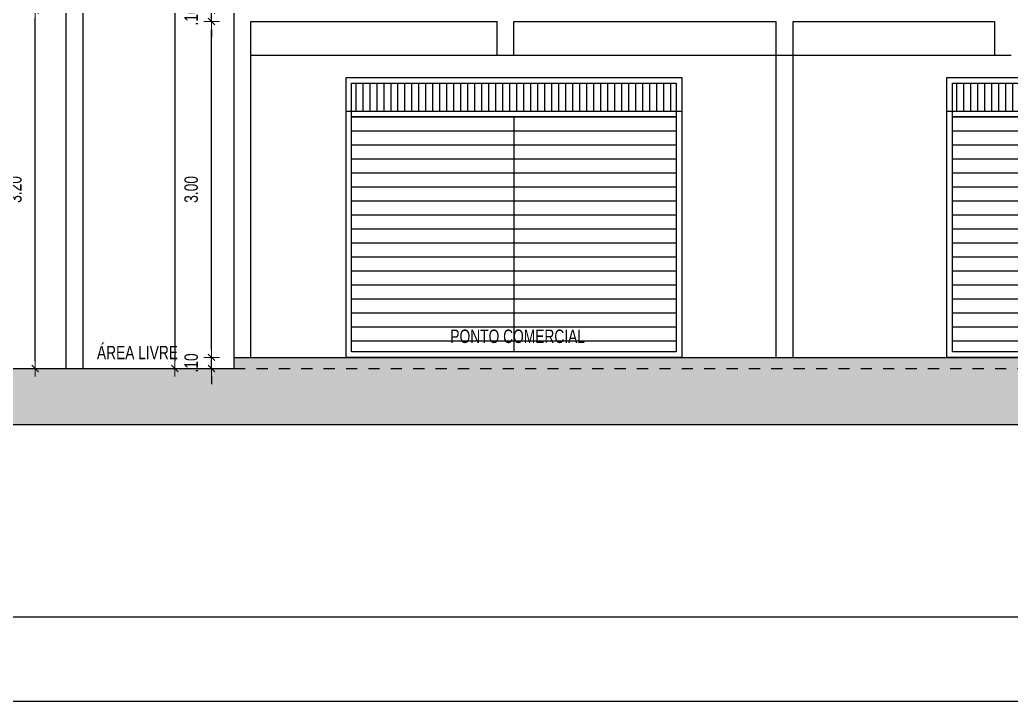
# Model space of a CAD drawing. Extents: x 425 to 531, y 796 to 840.
# Drawn here: x 491.63 to 500.49, y 795.74 to 801.82 of the extents above; entities that cross this region are included whole.
import ezdxf
from ezdxf.enums import TextEntityAlignment as Align

# ---------------------------------------------------------------- set-up
doc = ezdxf.new("R2010")
doc.units = 0
doc.header["$MEASUREMENT"] = 0
doc.header["$PDSIZE"] = -5
doc.linetypes.add('CONTINU', pattern=[0])
doc.linetypes.add('HIDDEN', pattern=[0.375, 0.25, -0.125])
doc.layers.get('0').update_dxf_attribs({"linetype": 'CONTINUOUS'})
doc.layers.get('Defpoints').update_dxf_attribs({"linetype": 'CONTINUOUS'})
doc.layers.add('COTA', color=7, linetype='CONTINUOUS')
doc.layers.add('E-txt-g', color=3, linetype='CONTINUOUS')
for name, color, linetype, lineweight in [('E-Pen-C', 4, 'CONTINUOUS', 15), ('E-Pen-G', 3, 'CONTINUOUS', 30), ('E-Txt-W', 7, 'CONTINUOUS', 20)]:
    doc.layers.add(name, color=color, linetype=linetype, lineweight=lineweight)
doc.styles.add('F2', font='swisscl.ttf')
doc.styles.add('REG60', font='romans.shx', dxfattribs={"width": 0.8, "height": 0.15})
doc.styles.add('REG80', font='romans.shx', dxfattribs={"width": 0.8, "height": 0.2})
doc.dimstyles.new('DIMENSION-1', dxfattribs={"dimtxt": 0.11, "dimasz": 0.07, "dimexe": 1, "dimexo": 0, "dimgap": 0.12, "dimtad": 1, "dimzin": 7, "dimdsep": 46, "dimtxsty": 'F2', "dimblk1": 'TRACO', "dimblk2": 'TRACO', "dimsah": 1, "dimcen": 1, "dimse1": 1, "dimse2": 1, "dimclrd": 256, "dimclre": 256, "dimclrt": 6, "dimadec": 0, "dimazin": 0, "dimtfac": 1, "dimtix": 1, "dimtmove": 2, "dimatfit": 3, "dimldrblk": 'TRACO', "dimfxl": 1, "dimtolj": 1, "dimtzin": 0, "dimarcsym": 0})

# ---------------------------------------------------------------- blocks, each defined once
blk = doc.blocks.new('TXT-AMB75')
at = {"layer": 'E-txt-g', "style": 'REG80', "width": 0.8, "flags": 8}
blk.add_attdef('TXT', text='', height=0.2, dxfattribs=at).set_placement((0.005, 0.296), align=Align.CENTER)
at = {"layer": 'E-Txt-W', "style": 'REG60', "width": 0.8, "flags": 8}
blk.add_attdef('TXT', text='', height=0.15, dxfattribs=at).set_placement((0.005, 0.027), align=Align.CENTER)
blk = doc.blocks.new('TRACO')
at = {"layer": 'E-Pen-C'}
for p, q in [((-1, 0), (1, 0)), ((0, 1), (0, -1))]:
    blk.add_line(p, q, dxfattribs=at)
at = {"layer": 'E-Pen-G'}
blk.add_line((-0.42, -0.42), (0.42, 0.42), dxfattribs=at)
blk = doc.blocks.new('*D120')
at = {"color": 4, "linetype": 'Continuous', "lineweight": -2, "transparency": 16777216}
blk.add_line((491.77, 798.7777), (491.77, 801.8377), dxfattribs=at)
at = {"layer": 'Defpoints', "color": 0, "linetype": 'CONTINU', "transparency": 16777216}
for p in [(491.77, 801.9077), (492.0476, 801.9077), (492.0476, 798.7077)]:
    blk.add_point(p, dxfattribs=at)
at = {"color": 4, "linetype": 'CONTINU', "lineweight": -2, "transparency": 16777216, "xscale": 0.07, "yscale": 0.07, "zscale": 0.07}
for p, rotation in [((491.77, 801.9077), 90), ((491.77, 798.7077), 270)]:
    blk.add_blockref('TRACO', p, dxfattribs=dict(at, rotation=rotation))
at = {"color": 4, "linetype": 'CONTINU', "transparency": 16777216, "insert": (491.5885, 800.3077), "char_height": 0.12, "attachment_point": 5, "rotation": 90, "style": 'F2'}
blk.add_mtext('\\A1;3.20', dxfattribs=at)
blk = doc.blocks.new('*D121')
at = {"color": 4, "linetype": 'Continuous', "lineweight": -2, "transparency": 16777216}
for p, q in [((493.3455, 798.8777), (493.3455, 798.9477)), ((493.3455, 798.7077), (493.3455, 798.8077)), ((493.3455, 798.6377), (493.3455, 798.5677))]:
    blk.add_line(p, q, dxfattribs=at)
at = {"layer": 'Defpoints', "color": 0, "linetype": 'CONTINU', "transparency": 16777216}
for p in [(493.3455, 798.8077), (493.5476, 798.8077), (493.5476, 798.7077)]:
    blk.add_point(p, dxfattribs=at)
at = {"color": 4, "linetype": 'CONTINU', "lineweight": -2, "transparency": 16777216, "xscale": 0.07, "yscale": 0.07, "zscale": 0.07}
for p, rotation in [((493.3455, 798.8077), 270), ((493.3455, 798.7077), 90)]:
    blk.add_blockref('TRACO', p, dxfattribs=dict(at, rotation=rotation))
at = {"color": 4, "linetype": 'CONTINU', "transparency": 16777216, "insert": (493.1641, 798.7577), "char_height": 0.12, "attachment_point": 5, "rotation": 90, "style": 'F2'}
blk.add_mtext('\\A1;.10', dxfattribs=at)
blk = doc.blocks.new('*D122')
at = {"color": 4, "linetype": 'Continuous', "lineweight": -2, "transparency": 16777216}
blk.add_line((493.3455, 798.8777), (493.3455, 801.7377), dxfattribs=at)
at = {"layer": 'Defpoints', "color": 0, "linetype": 'CONTINU', "transparency": 16777216}
for p in [(493.3455, 801.8077), (493.6976, 801.8077), (493.5476, 798.8077)]:
    blk.add_point(p, dxfattribs=at)
at = {"color": 4, "linetype": 'CONTINU', "lineweight": -2, "transparency": 16777216, "xscale": 0.07, "yscale": 0.07, "zscale": 0.07}
for p, rotation in [((493.3455, 801.8077), 90), ((493.3455, 798.8077), 270)]:
    blk.add_blockref('TRACO', p, dxfattribs=dict(at, rotation=rotation))
at = {"color": 4, "linetype": 'CONTINU', "transparency": 16777216, "insert": (493.164, 800.3077), "char_height": 0.12, "attachment_point": 5, "rotation": 90, "style": 'F2'}
blk.add_mtext('\\A1;3.00', dxfattribs=at)
blk = doc.blocks.new('*D123')
at = {"color": 4, "linetype": 'Continuous', "lineweight": -2, "transparency": 16777216}
for p, q in [((493.3455, 801.9777), (493.3455, 802.0477)), ((493.3455, 801.8077), (493.3455, 801.9077)), ((493.3455, 801.7377), (493.3455, 801.6677))]:
    blk.add_line(p, q, dxfattribs=at)
at = {"layer": 'Defpoints', "color": 0, "linetype": 'CONTINU', "transparency": 16777216}
for p in [(493.3455, 801.9077), (493.6976, 801.9077), (493.6976, 801.8077)]:
    blk.add_point(p, dxfattribs=at)
at = {"color": 4, "linetype": 'CONTINU', "lineweight": -2, "transparency": 16777216, "xscale": 0.07, "yscale": 0.07, "zscale": 0.07}
for p, rotation in [((493.3455, 801.9077), 270), ((493.3455, 801.8077), 90)]:
    blk.add_blockref('TRACO', p, dxfattribs=dict(at, rotation=rotation))
at = {"color": 4, "linetype": 'CONTINU', "transparency": 16777216, "insert": (493.1641, 801.8577), "char_height": 0.12, "attachment_point": 5, "rotation": 90, "style": 'F2'}
blk.add_mtext('\\A1;.10', dxfattribs=at)
blk = doc.blocks.new('*D130')
at = {"color": 4, "linetype": 'Continuous', "lineweight": -2, "transparency": 16777216}
blk.add_line((493.0179, 806.7377), (493.0179, 798.7777), dxfattribs=at)
at = {"layer": 'Defpoints', "color": 0, "linetype": 'CONTINU', "transparency": 16777216}
for p in [(493.5726, 806.8077), (493.0179, 798.7077), (493.5476, 798.7077)]:
    blk.add_point(p, dxfattribs=at)
at = {"color": 4, "linetype": 'CONTINU', "lineweight": -2, "transparency": 16777216, "xscale": 0.07, "yscale": 0.07, "zscale": 0.07}
for p, rotation in [((493.0179, 806.8077), 90), ((493.0179, 798.7077), 270)]:
    blk.add_blockref('TRACO', p, dxfattribs=dict(at, rotation=rotation))
at = {"color": 4, "linetype": 'CONTINU', "transparency": 16777216, "insert": (492.8365, 802.7577), "char_height": 0.12, "attachment_point": 5, "rotation": 90, "style": 'F2'}
blk.add_mtext('\\A1;8.10', dxfattribs=at)

msp = doc.modelspace()

# ---------------------------------------------------------------- hatches: boundary and pattern name
at = {"linetype": 'CONTINU'}
h = msp.add_hatch(dxfattribs=at)
h.set_pattern_fill('ANSI31', color=8, scale=0.5, angle=45, style=0)
h.set_pattern_definition([(90, (-134.613126, -15.919165), (-0.0625, 1e-17), [])])
h.paths.add_polyline_path([(494.5976, 801.2577), (494.5976, 801.0077), (497.4976, 801.0077), (497.4976, 801.2577)])
h = msp.add_hatch(dxfattribs=at)
h.set_pattern_fill('ANSI31', color=8, scale=0.5, angle=45, style=0)
h.set_pattern_definition([(90, (-129.243126, -15.919165), (-0.0625, 1e-17), [])])
h.paths.add_polyline_path([(502.8676, 801.2577), (499.9676, 801.2577), (499.9676, 801.0077), (502.8676, 801.0077)])
h = msp.add_hatch(dxfattribs=at)
h.set_pattern_fill('ANSI31', color=8, angle=135, style=0)
h.set_pattern_definition([(180, (-134.61313, -15.91917), (-3e-17, -0.125), [])])
h.paths.add_polyline_path([(496.0476, 800.9577), (494.5976, 800.9577), (494.5976, 798.8577), (496.0476, 798.8577)])
h.paths.add_polyline_path([(496.0476, 798.8577), (497.4976, 798.8577), (497.4976, 800.9577), (496.0476, 800.9577)])
h = msp.add_hatch(dxfattribs=at)
h.set_pattern_fill('ANSI31', color=8, angle=135, style=0)
h.set_pattern_definition([(180, (-129.24313, -15.91917), (-3e-17, -0.125), [])])
h.paths.add_polyline_path([(501.4176, 800.9577), (499.9676, 800.9577), (499.9676, 798.8577), (501.4176, 798.8577)])
h.paths.add_polyline_path([(502.8676, 800.9577), (501.4176, 800.9577), (501.4176, 798.8577), (502.8676, 798.8577)])
at = {"layer": 'COTA', "linetype": 'Continuous'}
h = msp.add_hatch(dxfattribs=at)
h.set_pattern_fill('ANSI38', color=8, scale=0.4, style=0)
edge = h.paths.add_edge_path()
edge.add_spline(control_points=[(505.4662, 798.2077), (505.5265, 798.3536), (505.5698, 798.5233), (505.5107, 798.8077)], knot_values=[1.984985, 1.984985, 1.984985, 1.984985, 2.479616, 2.479616, 2.479616, 2.479616], degree=3, periodic=0)
edge.add_line((505.5107, 798.8077), (493.5476, 798.8077))
edge.add_line((493.5476, 798.8077), (493.5476, 798.7077))
edge.add_line((493.5476, 798.7077), (491.2926, 798.7077))
edge.add_line((491.2926, 798.7077), (491.2926, 798.2077))
edge.add_line((491.2926, 798.2077), (505.4662, 798.2077))
edge = h.paths.add_edge_path()
edge.add_spline(control_points=[(505.5107, 798.8077), (505.5698, 798.5233), (505.5265, 798.3536), (505.4662, 798.2077)], knot_values=[1.984985, 1.984985, 1.984985, 1.984985, 2.479616, 2.479616, 2.479616, 2.479616], degree=3, periodic=0)
edge.add_line((505.4662, 798.2077), (514.2967, 798.2077))
edge.add_line((514.2967, 798.2077), (514.2967, 798.5077))
edge.add_line((514.2967, 798.5077), (513.5476, 798.5077))
edge.add_line((513.5476, 798.5077), (513.0476, 798.6577))
edge.add_line((513.0476, 798.6577), (512.0476, 798.6577))
edge.add_line((512.0476, 798.6577), (512.0476, 798.7077))
edge.add_line((512.0476, 798.7077), (509.0476, 798.7077))
edge.add_line((509.0476, 798.7077), (505.5107, 798.8077))
edge = h.paths.add_edge_path()
edge.add_spline(control_points=[(505.6192, 798.8077), (505.578, 798.7739), (505.6084, 798.7406), (505.5107, 798.8077)], knot_values=[1.896771, 1.896771, 1.896771, 1.896771, 1.984985, 1.984985, 1.984985, 1.984985], degree=3, periodic=0)
edge.add_line((505.5107, 798.8077), (509.0476, 798.7077))
edge.add_line((509.0476, 798.7077), (509.0476, 798.8077))
edge.add_line((509.0476, 798.8077), (505.6192, 798.8077))
h.paths.add_polyline_path([(509.9078, 798.6309), (509.9078, 798.879), (509.6548, 798.879), (509.6548, 798.6309)])

# ---------------------------------------------------------------- linework, layer by layer
at = {"color": 1, "linetype": 'Continuous', "ltscale": 0.35}
for p, q in [((493.5476, 798.7077), (493.5476, 802.9077)), ((493.5476, 798.7077), (493.5476, 802.9077)), ((492.0476, 798.7077), (492.0476, 801.9077)), ((492.1976, 798.7077), (492.1976, 801.9077)), ((493.6976, 798.8077), (493.6976, 801.8077)), ((493.6976, 798.8077), (493.6976, 801.8077)), ((493.6976, 801.8077), (495.8976, 801.8077)), ((495.8976, 801.5077), (495.8976, 801.8077)), ((496.0476, 801.8077), (498.3926, 801.8077)), ((496.0476, 801.5077), (496.0476, 801.8077)), ((498.3926, 801.5077), (498.3926, 801.8077)), ((498.5426, 801.5077), (498.5426, 801.8077)), ((498.5426, 801.8077), (500.3426, 801.8077)), ((500.3426, 801.8077), (500.3426, 801.5077)), ((495.8976, 801.5077), (496.0476, 801.5077)), ((498.3926, 801.5077), (498.5426, 801.5077)), ((500.3426, 801.5077), (500.4926, 801.5077)), ((493.5476, 798.8077), (509.0476, 798.8077)), ((491.2926, 798.7077), (493.5476, 798.7077))]:
    msp.add_line(p, q, dxfattribs=at)
at = {"color": 2, "linetype": 'CONTINU'}
for p, q in [((493.6976, 801.5077), (498.3926, 801.5077)), ((498.3926, 798.8077), (498.3926, 801.5077)), ((498.5426, 798.8077), (498.5426, 801.5077))]:
    msp.add_line(p, q, dxfattribs=at)
at = {"color": 6, "linetype": 'CONTINU'}
msp.add_line((498.5426, 801.5077), (500.3426, 801.5077), dxfattribs=at)
at = {"color": 8, "linetype": 'CONTINU'}
for p, q in [((494.5476, 801.0077), (497.5476, 801.0077)), ((499.9176, 801.0077), (502.9176, 801.0077)), ((494.5976, 800.9577), (497.4976, 800.9577)), ((496.0476, 800.9577), (496.0476, 798.8577)), ((499.9676, 800.9577), (502.8676, 800.9577)), ((491.2926, 798.2077), (514.2967, 798.2077))]:
    msp.add_line(p, q, dxfattribs=at)
at = {"color": 7, "linetype": 'HIDDEN', "ltscale": 0.35}
msp.add_line((493.5476, 798.7077), (509.0476, 798.7077), dxfattribs=at)
at = {"color": 2, "linetype": 'Continuous'}
msp.add_lwpolyline([(472.0968, 795.7362), (531.1725, 795.7362), (531.1725, 840.2862), (472.0968, 840.2862)], close=True, dxfattribs=at)
at = {"color": 1, "linetype": 'Continuous'}
msp.add_lwpolyline([(473.9718, 839.5362), (530.4225, 839.5362), (530.4225, 796.4862), (473.9718, 796.4862)], close=True, dxfattribs=at)
at = {"color": 8, "linetype": 'CONTINU'}
for points in [[(494.5476, 801.3077), (497.5476, 801.3077), (497.5476, 798.8077), (494.5476, 798.8077)], [(494.5976, 801.2577), (497.4976, 801.2577), (497.4976, 798.8577), (494.5976, 798.8577)], [(499.9176, 801.3077), (502.9176, 801.3077), (502.9176, 798.8077), (499.9176, 798.8077)], [(499.9676, 801.2577), (502.8676, 801.2577), (502.8676, 798.8577), (499.9676, 798.8577)]]:
    msp.add_lwpolyline(points, close=True, dxfattribs=at)

# ---------------------------------------------------------------- block references
ref = msp.add_blockref('TXT-AMB75', (496.0797, 798.7195), dxfattribs=dict(xscale=-0.7290000000000001, yscale=0.7290000000000001, zscale=0.7290000000000001))
ref.add_attrib('TXT', 'PONTO COMERCIAL', dxfattribs={"layer": 'E-txt-g', "color": 2, "height": 0.12, "style": 'F2'}).set_placement((496.0813, 798.9356), align=Align.CENTER)
ref = msp.add_blockref('TXT-AMB75', (492.6822, 798.574), dxfattribs=dict(xscale=-0.7290000000000001, yscale=0.7290000000000001, zscale=0.7290000000000001))
ref.add_attrib('TXT', 'ÁREA LIVRE', dxfattribs={"layer": 'E-txt-g', "color": 2, "height": 0.12, "style": 'F2'}).set_placement((492.6837, 798.7901), align=Align.CENTER)

# ---------------------------------------------------------------- dimensions: what is measured, and where the dimension line sits
for base, p1, p2, picture, middle in [((493.0179, 798.7077), (493.5726, 806.8077), (493.5476, 798.7077), '*D130', (492.8365, 802.7577)), ((491.77, 801.9077), (492.0476, 798.7077), (492.0476, 801.9077), '*D120', (491.5885, 800.3077)), ((493.3455, 801.9077), (493.6976, 801.8077), (493.6976, 801.9077), '*D123', (493.1641, 801.8577)), ((493.3455, 801.8077), (493.5476, 798.8077), (493.6976, 801.8077), '*D122', (493.164, 800.3077)), ((493.3455, 798.8077), (493.5476, 798.7077), (493.5476, 798.8077), '*D121', (493.1641, 798.7577))]:
    dim = msp.add_linear_dim(base=base, p1=p1, p2=p2, angle=90, dimstyle='DIMENSION-1', override={"dimtxt": 0.12, "dimclrd": 4, "dimclrt": 4, "dimfxl": 0.1, "dimfxlon": 1}, dxfattribs=at)
    dim.commit()
    dim.dimension.update_dxf_attribs({"geometry": picture, "text_midpoint": middle})

doc.saveas('drawing.dxf')
